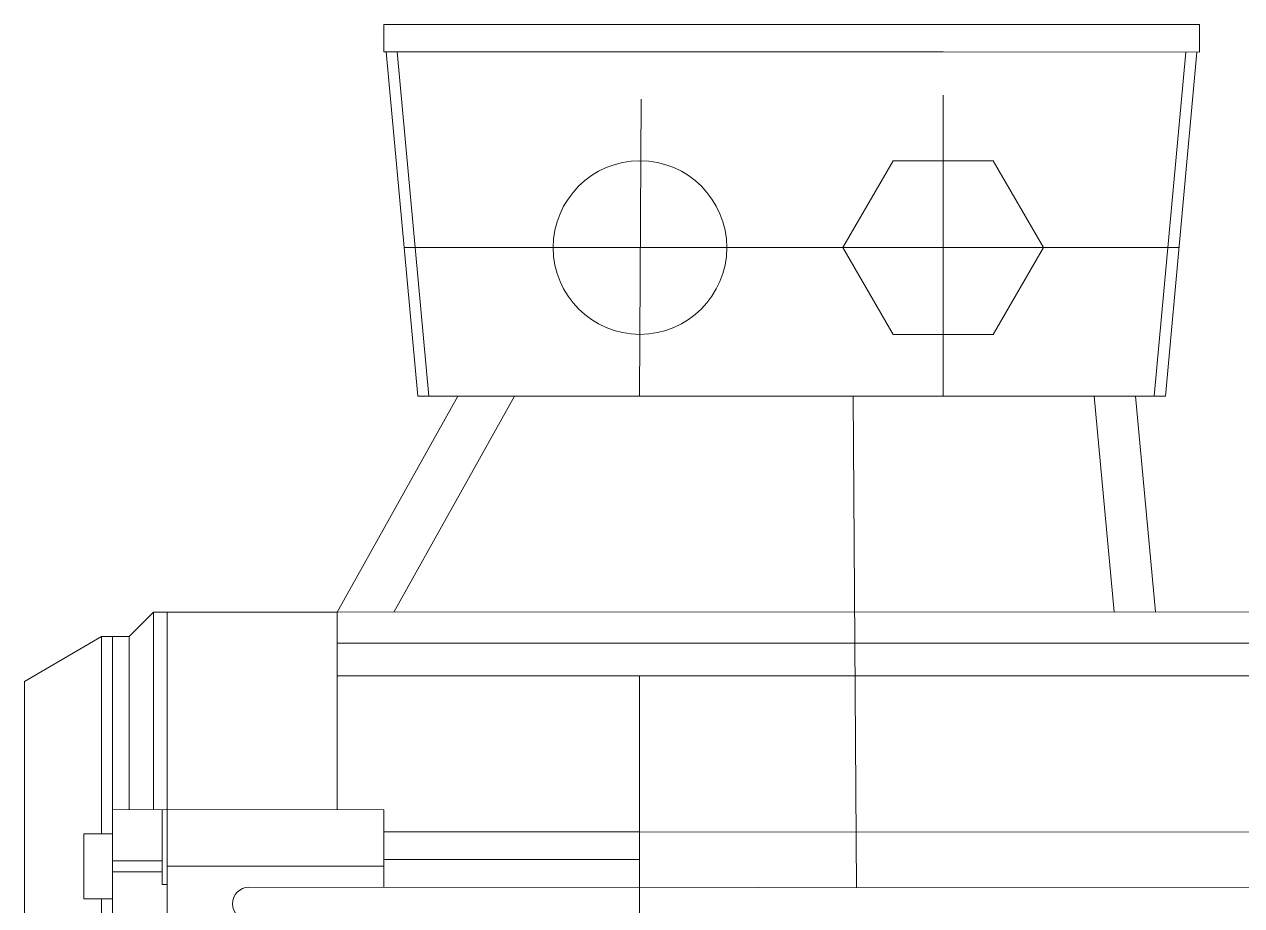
# Model space of a CAD drawing. Header units: millimetres. Extents: x 2 to 559190, y 2 to 426051.
# Drawn here: x 292569 to 303788, y 300261 to 308385 of the extents above; entities that cross this region are included whole.
import ezdxf

# ---------------------------------------------------------------- set-up
doc = ezdxf.new("R2010")
doc.units = ezdxf.units.MM
doc.header["$LTSCALE"] = 25.4

msp = doc.modelspace()

# ---------------------------------------------------------------- linework, layer by layer
at = {"color": 7, "lineweight": 5}
for p, q in [((295881.27, 308385.4), (295881.06, 308131.4)), ((298243.47, 308384.45), (295881.27, 308385.4)), ((298243.47, 308384.45), (301037.47, 308384.45)), ((301037.47, 308384.45), (303399.67, 308383.5)), ((303399.67, 308383.5), (303400.04, 308129.5)), ((298243.37, 308130.45), (295881.06, 308131.4)), ((295904.48, 308131.39), (296194.4, 304958.06)), ((296006.5, 308131.35), (296296.42, 304958.06)), ((298243.47, 308130.45), (301037.47, 308130.45)), ((301037.37, 308130.45), (303400.04, 308129.5)), ((303274.31, 308129.55), (302982.94, 304958.06)), ((303376.33, 308129.51), (303084.97, 304958.06)), ((298238.69, 304958.06), (298253.03, 307696.09)), ((301036.95, 304958.06), (301036.95, 307731.99)), ((296069.32, 306327.05), (303210.74, 306327.05)), ((296562.93, 304958.06), (295450.99, 302967.4)), ((297086.62, 304958.06), (295974.76, 302967.54)), ((303084.97, 304958.06), (296194.4, 304958.06)), ((300206.52, 304958.06), (300238.75, 300425.55)), ((302427.64, 304958.06), (302612.18, 302969.38)), ((302810.27, 304958.06), (302994.81, 302969.48)), ((293533.56, 302743.06), (293759.39, 302967.4)), ((293759.39, 302967.4), (293758.89, 301145.45)), ((293759.39, 302967.4), (295450.99, 302967.4)), ((293886.39, 302967.4), (293886.55, 299474.16)), ((295450.99, 302967.4), (305024.93, 302969.41)), ((295452.49, 301143.99), (295450.99, 302967.4)), ((292570.2, 302325.69), (293279.56, 302743.25)), ((293279.43, 302743.17), (293533.56, 302743.06)), ((293279.43, 302743.17), (293279.43, 300923.63)), ((293381.16, 302743.17), (293380.22, 299474.16)), ((293533.56, 302743.06), (293533.56, 301145.13)), ((295451.22, 302682.05), (313896.26, 302677.91)), ((298238.69, 302380.07), (295451.47, 302380.07)), ((296746.32, 302379.79), (313896.26, 302375.65)), ((298238.69, 302380.07), (298232, 292419.75)), ((292570.2, 302325.69), (292569.57, 301055.69)), ((293886.47, 301145.64), (293380.7, 301144.91)), ((293838.72, 300454.53), (293838.72, 301145.57)), ((295881.8, 301143.53), (293879.37, 301145.65)), ((295881.73, 300941.21), (295881.8, 301143.53)), ((292568.9, 297723.18), (292569.57, 301055.69)), ((293116.35, 300923.32), (293380.63, 300923.82)), ((293116.35, 300322.52), (293116.35, 300923.32)), ((295881.73, 300941.21), (298236.55, 300940.2)), ((295881.73, 300429.25), (295881.73, 300941.21)), ((298237.72, 300940.84), (314023.22, 300931.51)), ((295881.73, 300687.21), (298236.41, 300686.2)), ((293838.72, 300572.81), (293380.53, 300572.37)), ((293838.72, 300674.41), (293380.56, 300673.97)), ((295881.73, 300625.57), (293886.5, 300623.65)), ((293838.72, 300454.53), (293886.5, 300454.53)), ((294639.02, 300430.43), (314023.22, 300417.33)), ((293116.35, 300322.52), (293380.46, 300322.52)), ((293279.43, 300322.52), (293279.43, 299474.16)), ((294487.41, 300278.29), (294487.41, 300278.03))]:
    msp.add_line(p, q, dxfattribs=at)
msp.add_lwpolyline([(300575.21, 307127.27), (300113.07, 306327.28), (300574.81, 305527.07), (301498.68, 305526.83), (301960.82, 306326.81), (301499.09, 307127.03)], close=True, dxfattribs=at)
msp.add_circle((298242.95, 306327.05), 800.1, dxfattribs=at)
msp.add_arc((294639.88, 300277.96), 152.47, 90.321333, 270.276322, dxfattribs=at)

doc.saveas('drawing.dxf')
